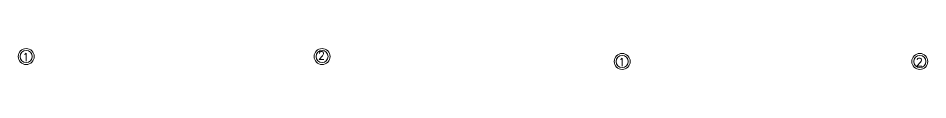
# Model space of a CAD drawing. Header units: millimetres. Extents: x 539 to 842, y -453 to -96.
# Drawn here: x 539.35 to 576.86, y -407.39 to -406.52 of the extents above; entities that cross this region are included whole.
import ezdxf

# ---------------------------------------------------------------- set-up
doc = ezdxf.new("R2010")
doc.units = ezdxf.units.MM
doc.header["$LTSCALE"] = 0.1
doc.linetypes.add('ACAD_ISO02W100', pattern=[15, 12, -3])
doc.linetypes.add('CONTINUA', pattern=[0])
for name, color, linetype, lineweight in [('00-Agua Caliente', 1, 'Continuous', 20), ('00-Agua Fria', 5, 'ACAD_ISO02W100', 20), ('00-Texto AF', 7, 'Continuous', 18)]:
    doc.layers.add(name, color=color, linetype=linetype, lineweight=lineweight)
doc.styles.add('Romans', font='romans.shx')

msp = doc.modelspace()

# ---------------------------------------------------------------- linework, layer by layer
at = {"layer": '00-Agua Caliente', "linetype": 'CONTINUA', "lineweight": 20}
for centre, radius in [((564.258, -407.056), 0.33), ((564.258, -407.056), 0.248), ((576.531, -407.056), 0.33), ((576.531, -407.056), 0.248)]:
    msp.add_circle(centre, radius, dxfattribs=at)
at = {"layer": '00-Agua Fria', "linetype": 'CONTINUA', "lineweight": 20}
for centre, radius in [((539.681, -406.851), 0.33), ((539.681, -406.851), 0.248), ((551.881, -406.851), 0.33), ((551.881, -406.851), 0.248)]:
    msp.add_circle(centre, radius, dxfattribs=at)

# ---------------------------------------------------------------- texts
at = {"layer": '00-Texto AF', "color": 18, "true_color": 0x000000, "style": 'Romans'}
for s, p in [('1', (539.52, -407.04)), ('2', (551.72, -406.973)), ('1', (564.097, -407.245)), ('2', (576.37, -407.245))]:
    msp.add_text(s, height=0.33, rotation=360, dxfattribs=at).set_placement(p)

doc.saveas('drawing.dxf')
